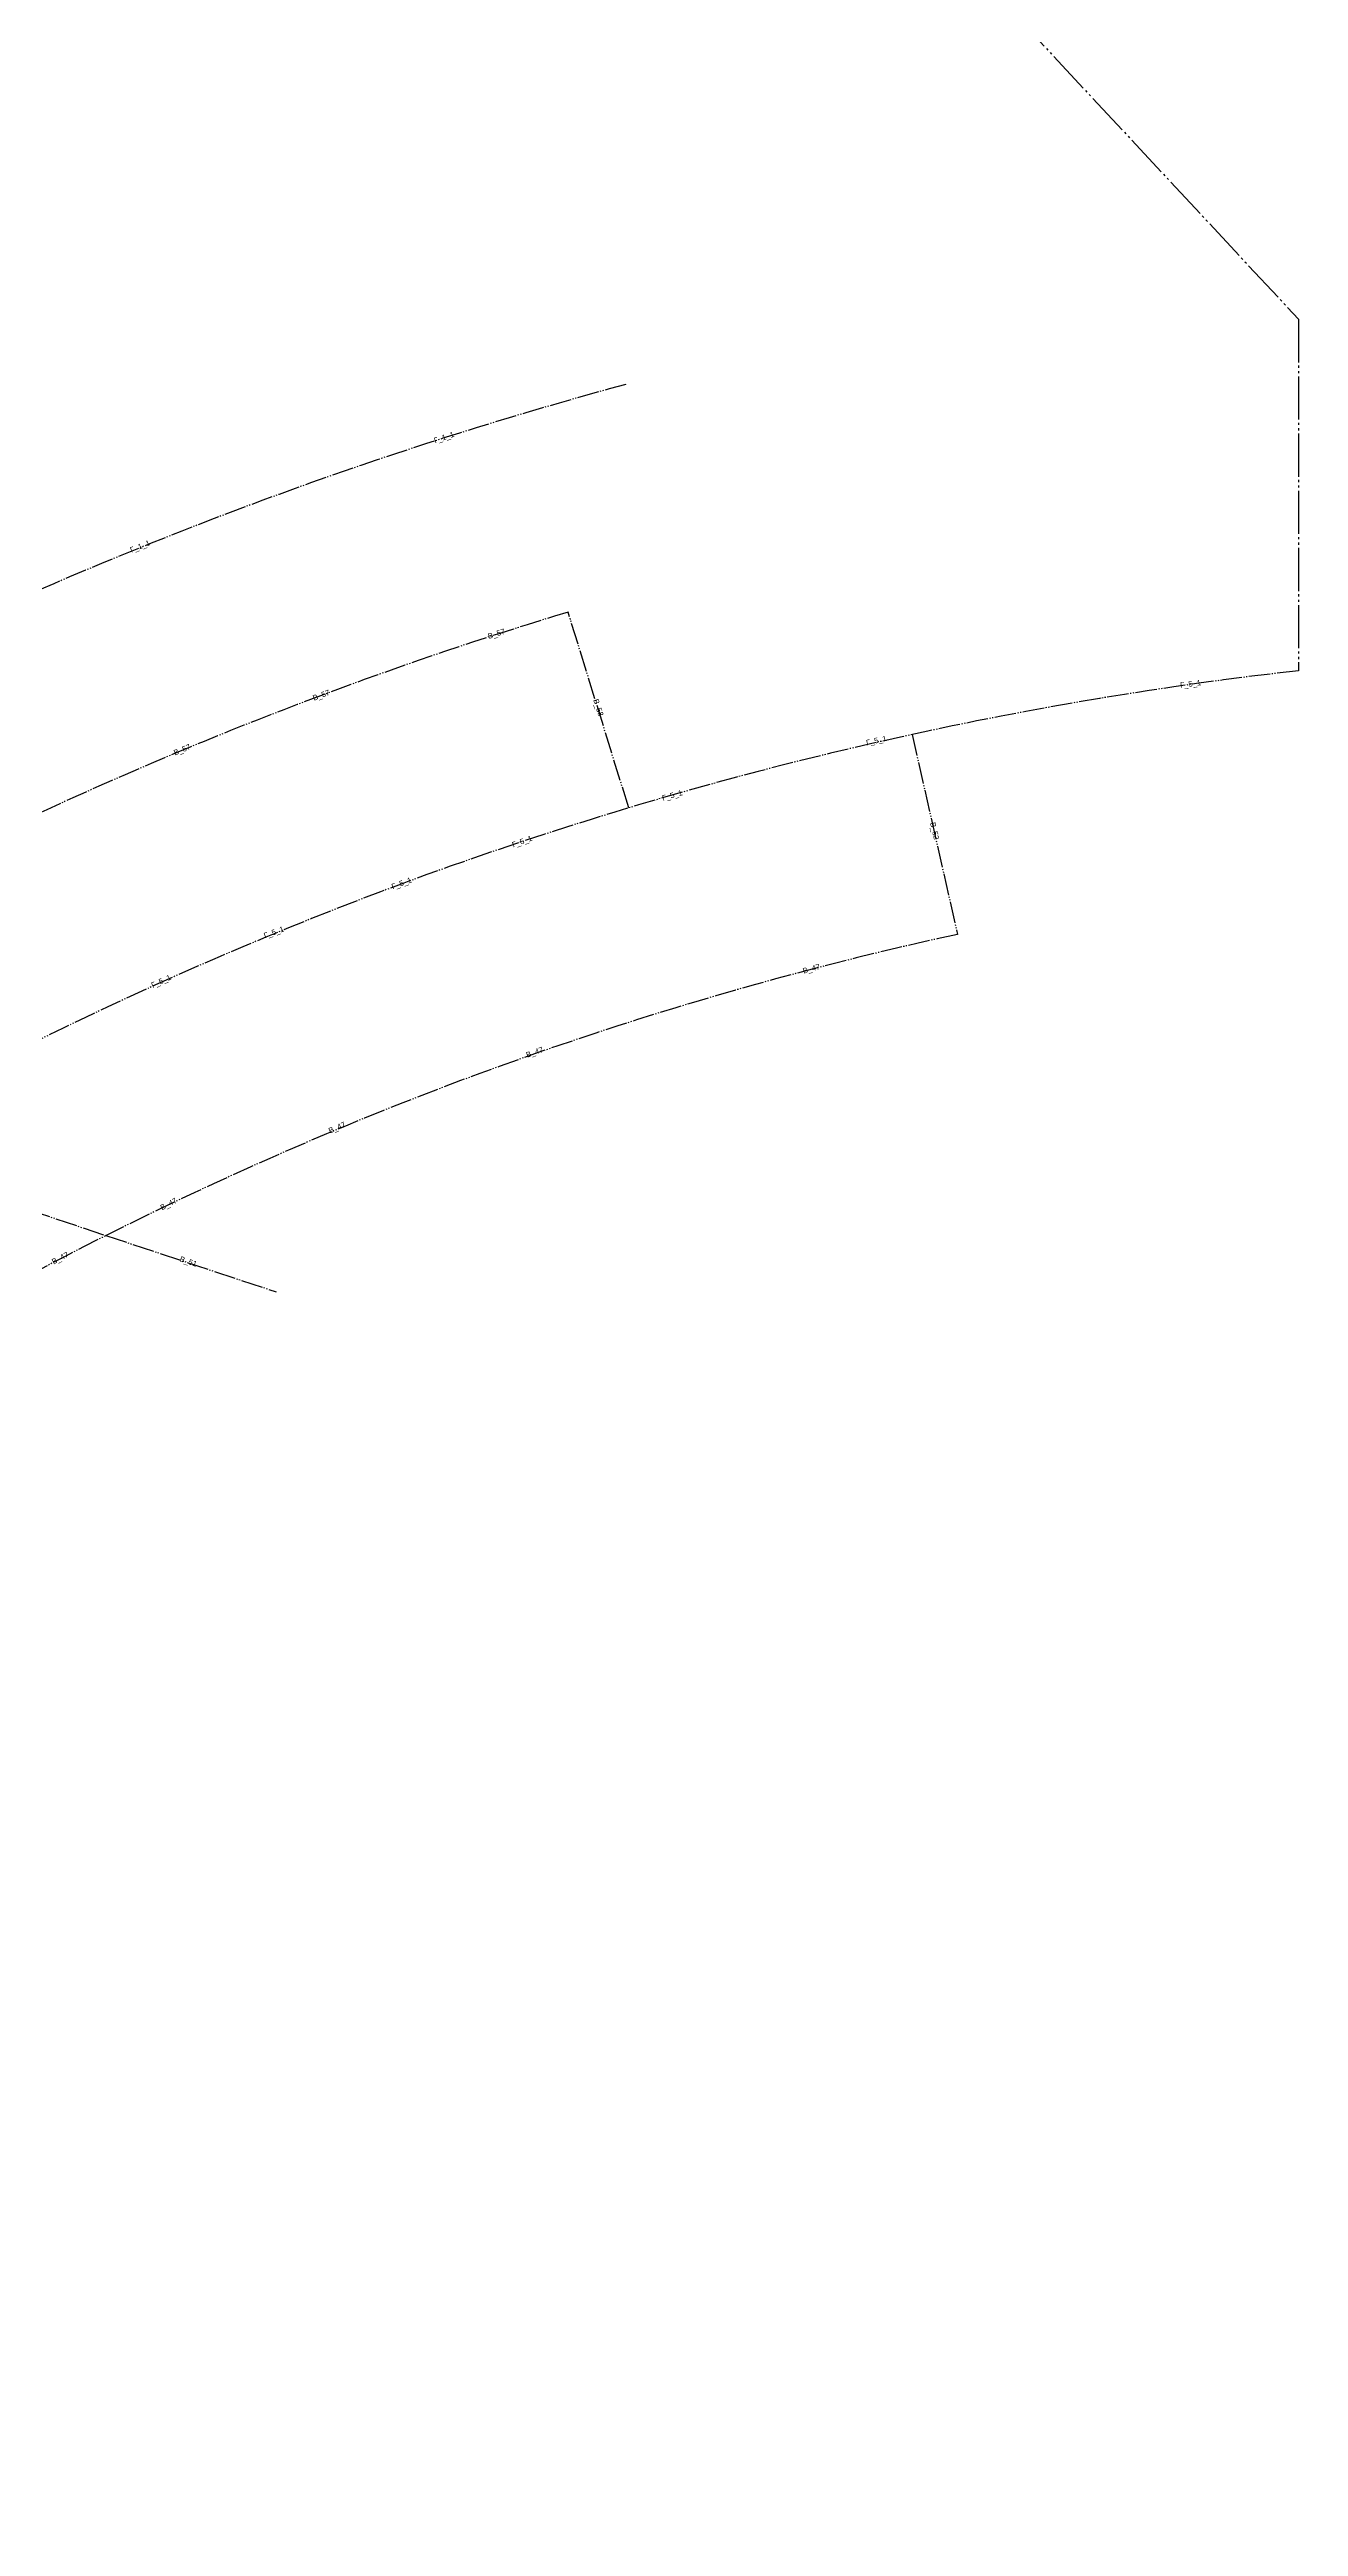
# Model space of a CAD drawing. Header units: millimetres. Extents: x 2242286 to 2245579, y 377608 to 382720.
# Drawn here: x 2245000 to 2245579, y 377907 to 379055 of the extents above; entities that cross this region are included whole.
import ezdxf

# ---------------------------------------------------------------- set-up
doc = ezdxf.new("R2010")
doc.units = ezdxf.units.MM
doc.linetypes.add('DIVIDE', pattern=[26.5, 20, -1.5, 1, -1.5, 1, -1.5])
for name, color, linetype in [('автодорога_существующая', 6, 'DIVIDE'), ('автодороги_внутриквартальные', 5, 'DIVIDE'), ('автодороги_главные', 2, 'DIVIDE'), ('автодороги_ИЖС', 90, 'DIVIDE'), ('автодороги_обозначения', 5, 'DIVIDE')]:
    doc.layers.add(name, color=color, linetype=linetype)
doc.styles.get("Standard").update_dxf_attribs({"font": 'arial.ttf'})

msp = doc.modelspace()

# ---------------------------------------------------------------- linework, layer by layer
at = {"layer": 'автодорога_существующая'}
msp.add_lwpolyline([(2244406, 380216.3), (2244437.1, 380152.8), (2244454, 380125.4), (2244472.5, 380103.3), (2244493.3, 380086.3), (2244544.9, 380055.7), (2244588.2, 380030.1), (2244638.7, 379991.5), (2244691.5, 379892.6), (2244759.9, 379779), (2244792, 379725.2), (2244895.9, 379610.7), (2245062.2, 379478.8), (2245271, 379259.8), (2245302.9, 379226.3), (2245578.9, 378930), (2245578.9, 378767.1)], dxfattribs=at)
at = {"layer": 'автодороги_внутриквартальные', "ltscale": 0.5}
msp.add_lwpolyline([(2244851.1, 378626.8, -0.056274), (2245240.3, 378794.3, -0.055571)], format="xyb", dxfattribs=at)
msp.add_lwpolyline([(2245268.4, 378703.5), (2245240.3, 378794.3)], dxfattribs=at)
at = {"layer": 'автодороги_главные', "color": 2, "ltscale": 0.5}
for points in [[(2243850, 377907, 0.149209), (2244131.5, 378095.9, -0.002745), (2244198, 378175.6, -0.007065), (2244366.7, 378370.2, -0.021203), (2244487.6, 378485.1, -0.022802), (2244581.9, 378561.3, -0.032688), (2244793.7, 378703, -0.064966), (2245267.1, 378899.8)], [(2244343.8, 378046.1, -0.211106), (2245578.9, 378767.1, -0.180655)]]:
    msp.add_lwpolyline(points, format="xyb", dxfattribs=at)
at = {"layer": 'автодороги_ИЖС', "color": 3, "ltscale": 0.5}
for points in [[(2245399.8, 378737.5), (2245420.8, 378644.9)], [(2244902.4, 378546.8), (2245026, 378505.3), (2245105, 378479.2)]]:
    msp.add_lwpolyline(points, dxfattribs=at)
msp.add_lwpolyline([(2244419.7, 377988.9, -0.184835), (2245420.8, 378644.9, -0.185777)], format="xyb", dxfattribs=at)

# ---------------------------------------------------------------- texts
at = {"layer": 'автодороги_обозначения', "char_height": 2.5, "attachment_point": 1}
for s, insert, rotation in [('Г_1_1', (2245177.8, 378874.9), 18.7816), ('Г_1_1', (2245036.9, 378824.1), 22.3084), ('В_57', (2245202.8, 378784.2), 17.8863), ('В_57', (2245121.6, 378755.5), 20.5595), ('В_58', (2245254.3, 378754.3), 287.8863), ('Г_5_1', (2245523.9, 378761.6), 7.7205), ('В_57', (2245057.1, 378730.1), 22.5277), ('Г_5_1', (2245378.2, 378734.9), 13.1271), ('Г_5_1', (2245283.6, 378709.2), 16.1235), ('В_52', (2245410.5, 378697.1), 283.549), ('Г_5_1', (2245214, 378687.5), 20.2064), ('Г_5_1', (2245158.1, 378668.1), 20.2064), ('Г_5_1', (2245098.9, 378645.4), 20.2064), ('В_47', (2245348.8, 378629.1), 15.4413), ('Г_5_1', (2245046.7, 378622.3), 25.0224), ('В_47', (2245220.5, 378590.1), 19.7894), ('В_47', (2245128.9, 378554.9), 23.5815), ('В_47', (2245050.9, 378519.2), 27.2887), ('В_47', (2245000.6, 378494.1), 27.2887), ('В_51', (2245060.8, 378495.8), 341.2668)]:
    msp.add_mtext_dynamic_manual_height_columns(s, width=14.098, gutter_width=12.5, heights=[0], dxfattribs=dict(at, insert=insert, rotation=rotation))

doc.saveas('drawing.dxf')
